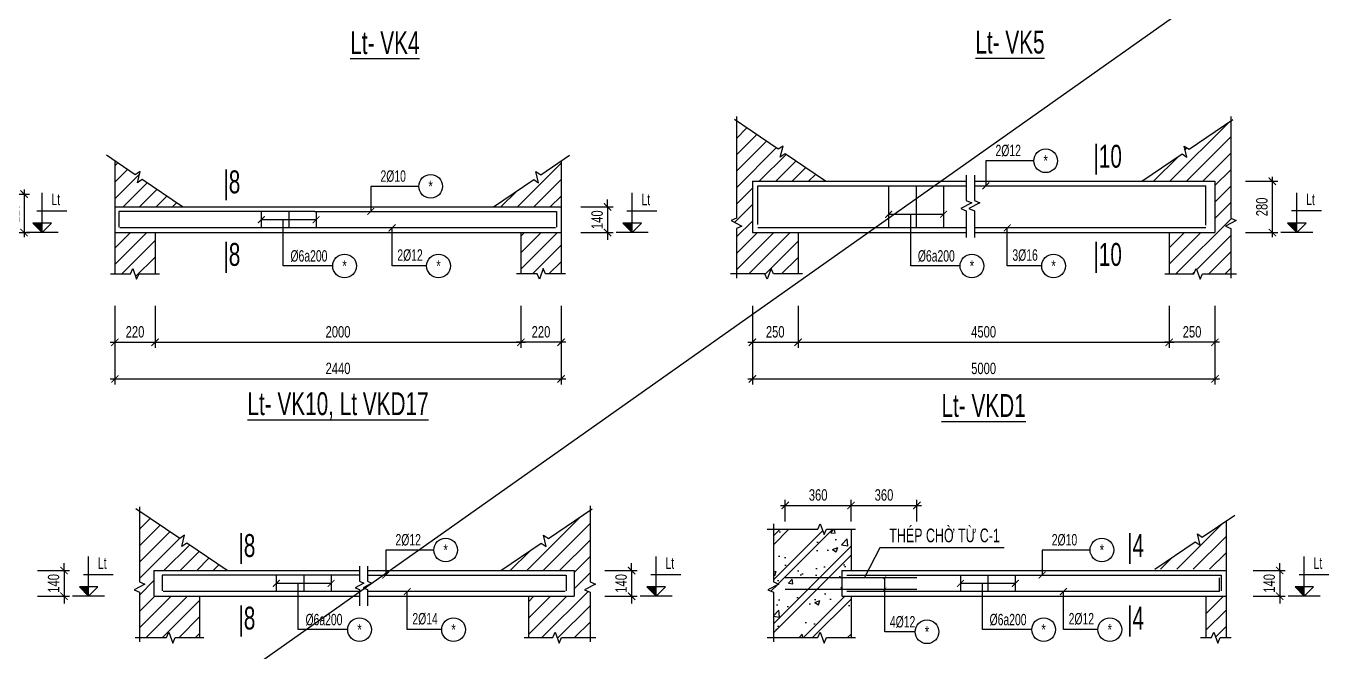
# Model space of a CAD drawing. Header units: millimetres. Extents: x 0 to 42050, y 0 to 14850.
# Drawn here: x 4194 to 11317, y 3921 to 7342 of the extents above; entities that cross this region are included whole.
import ezdxf
from ezdxf.enums import TextEntityAlignment as Align

# ---------------------------------------------------------------- set-up
doc = ezdxf.new("R2010")
doc.units = ezdxf.units.MM
doc.header["$LTSCALE"] = 3
doc.header["$PDSIZE"] = -2
doc.layers.get('0').update_dxf_attribs({"color": 8, "lineweight": 5})
doc.layers.get('Defpoints').update_dxf_attribs({"color": 2})
for name, color, linetype in [('CDC.02.DIM', 1, 'Continuous'), ('CDC.03.BORDER', 3, 'Continuous'), ('CDC.05.STEEL', 4, 'Continuous'), ('CDC.06.TEXT', 2, 'Continuous'), ('CDC.10.HATCH', 9, 'Continuous'), ('CDC.11.NOTE', 8, 'Continuous'), ('CDC.14.STEELNUM', 9, 'Continuous')]:
    doc.layers.add(name, color=color, linetype=linetype)
doc.layers.add('KCS_Plotter', color=11, linetype='Continuous', plot=False)
doc.styles.add('arial', font='arial.ttf', dxfattribs={"width": 0.7})
doc.styles.add('KCS_SMTEXT', font='arial.ttf', dxfattribs={"width": 0.7})
doc.dimstyles.new('KCS_DIM25', dxfattribs={"dimscale": 25, "dimtxt": 2.5, "dimasz": 1.6, "dimexe": 1.2, "dimexo": 0, "dimgap": 1, "dimtad": 1, "dimdec": 0, "dimzin": 0, "dimdsep": 46, "dimtxsty": 'KCS_SMTEXT', "dimblk": 'ARCHTICK', "dimcen": 0, "dimdle": 1, "dimclrd": 256, "dimclre": 256, "dimclrt": 2, "dimadec": 0, "dimazin": 0, "dimtfac": 1, "dimtdec": 0, "dimtix": 1, "dimtmove": 2, "dimatfit": 3, "dimfxl": 1, "dimtolj": 1, "dimtzin": 0, "dimarcsym": 0})
pattern_1 = [(45, (-5598566.734, -263923.64), (-44.9012806, 44.9012806), [])]

# ---------------------------------------------------------------- blocks, each defined once
blk = doc.blocks.new('_ArchTick')
at = {"color": 0, "linetype": 'ByBlock', "const_width": 0.15}
blk.add_lwpolyline([(-0.5, -0.5), (0.5, 0.5)], dxfattribs=at)
blk = doc.blocks.new('*D11')
at = {"layer": 'CDC.02.DIM', "lineweight": -2, "transparency": 16777216}
for p, q in [((8165, 5813.4), (8165, 5583.4)), ((8415, 5813.4), (8415, 5583.4)), ((8140, 5613.4), (8440, 5613.4))]:
    blk.add_line(p, q, dxfattribs=at)
at = {"layer": 'Defpoints', "color": 0, "transparency": 16777216}
for p in [(8165, 5813.4), (8415, 5813.4), (8415, 5613.4)]:
    blk.add_point(p, dxfattribs=at)
at = {"layer": 'CDC.02.DIM', "lineweight": -2, "transparency": 16777216, "xscale": 40, "yscale": 40, "zscale": 40, "rotation": 180}
blk.add_blockref('_ArchTick', (8165, 5613.4), dxfattribs=at)
at = {"layer": 'CDC.02.DIM', "lineweight": -2, "transparency": 16777216, "xscale": 40, "yscale": 40, "zscale": 40}
blk.add_blockref('_ArchTick', (8415, 5613.4), dxfattribs=at)
at = {"layer": 'CDC.02.DIM', "color": 2, "transparency": 16777216, "insert": (8290, 5670.3), "char_height": 62.5, "attachment_point": 5, "style": 'KCS_SMTEXT'}
blk.add_mtext('\\A1;250', dxfattribs=at)
blk = doc.blocks.new('*D12')
at = {"layer": 'CDC.02.DIM', "lineweight": -2, "transparency": 16777216}
for p, q in [((10443.8, 5813.4), (10443.8, 5583.4)), ((10693.8, 5813.4), (10693.8, 5583.4)), ((10718.8, 5613.4), (10418.8, 5613.4))]:
    blk.add_line(p, q, dxfattribs=at)
at = {"layer": 'Defpoints', "color": 0, "transparency": 16777216}
for p in [(10443.8, 5813.4), (10693.8, 5813.4), (10443.8, 5613.4)]:
    blk.add_point(p, dxfattribs=at)
at = {"layer": 'CDC.02.DIM', "lineweight": -2, "transparency": 16777216, "xscale": 40, "yscale": 40, "zscale": 40, "rotation": 180}
blk.add_blockref('_ArchTick', (10443.8, 5613.4), dxfattribs=at)
at = {"layer": 'CDC.02.DIM', "lineweight": -2, "transparency": 16777216, "xscale": 40, "yscale": 40, "zscale": 40}
blk.add_blockref('_ArchTick', (10693.8, 5613.4), dxfattribs=at)
at = {"layer": 'CDC.02.DIM', "color": 2, "transparency": 16777216, "insert": (10568.8, 5670.3), "char_height": 62.5, "attachment_point": 5, "style": 'KCS_SMTEXT'}
blk.add_mtext('\\A1;250', dxfattribs=at)
blk = doc.blocks.new('*D13')
at = {"layer": 'CDC.02.DIM', "lineweight": -2, "transparency": 16777216}
for p, q in [((10861.9, 6493.4), (11037.5, 6493.4)), ((11007.5, 6518.4), (11007.5, 6188.4)), ((10861.9, 6213.4), (11037.5, 6213.4))]:
    blk.add_line(p, q, dxfattribs=at)
at = {"layer": 'Defpoints', "color": 0, "transparency": 16777216}
for p in [(10861.9, 6493.4), (10861.9, 6213.4), (11007.5, 6213.4)]:
    blk.add_point(p, dxfattribs=at)
at = {"layer": 'CDC.02.DIM', "lineweight": -2, "transparency": 16777216, "xscale": 40, "yscale": 40, "zscale": 40}
for p, rotation in [((11007.5, 6493.4), 90), ((11007.5, 6213.4), 270)]:
    blk.add_blockref('_ArchTick', p, dxfattribs=dict(at, rotation=rotation))
at = {"layer": 'CDC.02.DIM', "color": 2, "transparency": 16777216, "insert": (10950.6, 6353.4), "char_height": 62.5, "attachment_point": 5, "rotation": 90, "style": 'KCS_SMTEXT'}
blk.add_mtext('\\A1;280', dxfattribs=at)
blk = doc.blocks.new('*D14')
at = {"layer": 'CDC.02.DIM', "lineweight": -2, "transparency": 16777216}
for p, q in [((8415, 5813.4), (8415, 5583.4)), ((10443.8, 5813.4), (10443.8, 5583.4)), ((8390, 5613.4), (10468.8, 5613.4))]:
    blk.add_line(p, q, dxfattribs=at)
at = {"layer": 'Defpoints', "color": 0, "transparency": 16777216}
for p in [(8415, 5813.4), (10443.8, 5813.4), (10443.8, 5613.4)]:
    blk.add_point(p, dxfattribs=at)
at = {"layer": 'CDC.02.DIM', "lineweight": -2, "transparency": 16777216, "xscale": 40, "yscale": 40, "zscale": 40, "rotation": 180}
blk.add_blockref('_ArchTick', (8415, 5613.4), dxfattribs=at)
at = {"layer": 'CDC.02.DIM', "lineweight": -2, "transparency": 16777216, "xscale": 40, "yscale": 40, "zscale": 40}
blk.add_blockref('_ArchTick', (10443.8, 5613.4), dxfattribs=at)
at = {"layer": 'CDC.02.DIM', "color": 2, "transparency": 16777216, "insert": (9429.4, 5670.3), "char_height": 62.5, "attachment_point": 5, "style": 'KCS_SMTEXT'}
blk.add_mtext('\\A1;4500', dxfattribs=at)
blk = doc.blocks.new('*D15')
at = {"layer": 'CDC.02.DIM', "lineweight": -2, "transparency": 16777216}
for p, q in [((8165, 5813.4), (8165, 5383.4)), ((10693.8, 5813.4), (10693.8, 5383.4)), ((8140, 5413.4), (10718.8, 5413.4))]:
    blk.add_line(p, q, dxfattribs=at)
at = {"layer": 'Defpoints', "color": 0, "transparency": 16777216}
for p in [(8165, 5813.4), (10693.8, 5813.4), (10693.8, 5413.4)]:
    blk.add_point(p, dxfattribs=at)
at = {"layer": 'CDC.02.DIM', "lineweight": -2, "transparency": 16777216, "xscale": 40, "yscale": 40, "zscale": 40, "rotation": 180}
blk.add_blockref('_ArchTick', (8165, 5413.4), dxfattribs=at)
at = {"layer": 'CDC.02.DIM', "lineweight": -2, "transparency": 16777216, "xscale": 40, "yscale": 40, "zscale": 40}
blk.add_blockref('_ArchTick', (10693.8, 5413.4), dxfattribs=at)
at = {"layer": 'CDC.02.DIM', "color": 2, "transparency": 16777216, "insert": (9429.4, 5470.3), "char_height": 62.5, "attachment_point": 5, "style": 'KCS_SMTEXT'}
blk.add_mtext('\\A1;5000', dxfattribs=at)
blk = doc.blocks.new('*D121')
at = {"layer": 'CDC.02.DIM', "lineweight": -2, "transparency": 16777216}
for p, q in [((4037.8, 6423.4), (4213.4, 6423.4)), ((4183.4, 6448.4), (4183.4, 6188.4)), ((4037.8, 6213.4), (4213.4, 6213.4))]:
    blk.add_line(p, q, dxfattribs=at)
at = {"layer": 'Defpoints', "color": 0, "transparency": 16777216}
for p in [(4037.8, 6423.4), (4037.8, 6213.4), (4183.4, 6213.4)]:
    blk.add_point(p, dxfattribs=at)
at = {"layer": 'CDC.02.DIM', "lineweight": -2, "transparency": 16777216, "xscale": 40, "yscale": 40, "zscale": 40}
for p, rotation in [((4183.4, 6423.4), 90), ((4183.4, 6213.4), 270)]:
    blk.add_blockref('_ArchTick', p, dxfattribs=dict(at, rotation=rotation))
at = {"layer": 'CDC.02.DIM', "color": 2, "transparency": 16777216, "insert": (4126.5, 6318.4), "char_height": 62.5, "attachment_point": 5, "rotation": 90, "style": 'KCS_SMTEXT'}
blk.add_mtext('\\A1;210', dxfattribs=at)
blk = doc.blocks.new('*D198')
at = {"layer": 'CDC.02.DIM', "lineweight": -2, "transparency": 16777216}
for p, q in [((4680, 5813.4), (4680, 5583.4)), ((4900, 5813.4), (4900, 5583.4)), ((4655, 5613.4), (4925, 5613.4))]:
    blk.add_line(p, q, dxfattribs=at)
at = {"layer": 'Defpoints', "color": 0, "transparency": 16777216}
for p in [(4680, 5813.4), (4900, 5813.4), (4900, 5613.4)]:
    blk.add_point(p, dxfattribs=at)
at = {"layer": 'CDC.02.DIM', "lineweight": -2, "transparency": 16777216, "xscale": 40, "yscale": 40, "zscale": 40, "rotation": 180}
blk.add_blockref('_ArchTick', (4680, 5613.4), dxfattribs=at)
at = {"layer": 'CDC.02.DIM', "lineweight": -2, "transparency": 16777216, "xscale": 40, "yscale": 40, "zscale": 40}
blk.add_blockref('_ArchTick', (4900, 5613.4), dxfattribs=at)
at = {"layer": 'CDC.02.DIM', "color": 2, "transparency": 16777216, "insert": (4790, 5670.3), "char_height": 62.5, "attachment_point": 5, "style": 'KCS_SMTEXT'}
blk.add_mtext('\\A1;220', dxfattribs=at)
blk = doc.blocks.new('*D199')
at = {"layer": 'CDC.02.DIM', "lineweight": -2, "transparency": 16777216}
for p, q in [((6899.5, 5813.4), (6899.5, 5583.4)), ((7119.5, 5813.4), (7119.5, 5583.4)), ((7144.5, 5613.4), (6874.5, 5613.4))]:
    blk.add_line(p, q, dxfattribs=at)
at = {"layer": 'Defpoints', "color": 0, "transparency": 16777216}
for p in [(6899.5, 5813.4), (7119.5, 5813.4), (6899.5, 5613.4)]:
    blk.add_point(p, dxfattribs=at)
at = {"layer": 'CDC.02.DIM', "lineweight": -2, "transparency": 16777216, "xscale": 40, "yscale": 40, "zscale": 40, "rotation": 180}
blk.add_blockref('_ArchTick', (6899.5, 5613.4), dxfattribs=at)
at = {"layer": 'CDC.02.DIM', "lineweight": -2, "transparency": 16777216, "xscale": 40, "yscale": 40, "zscale": 40}
blk.add_blockref('_ArchTick', (7119.5, 5613.4), dxfattribs=at)
at = {"layer": 'CDC.02.DIM', "color": 2, "transparency": 16777216, "insert": (7009.5, 5670.3), "char_height": 62.5, "attachment_point": 5, "style": 'KCS_SMTEXT'}
blk.add_mtext('\\A1;220', dxfattribs=at)
blk = doc.blocks.new('*D200')
at = {"layer": 'CDC.02.DIM', "lineweight": -2, "transparency": 16777216}
for p, q in [((7227.9, 6353.4), (7403.5, 6353.4)), ((7373.5, 6353.4), (7373.5, 6393.4)), ((7373.5, 6353.4), (7373.5, 6213.4)), ((7227.9, 6213.4), (7403.5, 6213.4)), ((7373.5, 6213.4), (7373.5, 6173.4))]:
    blk.add_line(p, q, dxfattribs=at)
at = {"layer": 'Defpoints', "color": 0, "transparency": 16777216}
for p in [(7227.9, 6353.4), (7227.9, 6213.4), (7373.5, 6213.4)]:
    blk.add_point(p, dxfattribs=at)
at = {"layer": 'CDC.02.DIM', "lineweight": -2, "transparency": 16777216, "xscale": 40, "yscale": 40, "zscale": 40}
for p, rotation in [((7373.5, 6353.4), 270), ((7373.5, 6213.4), 90)]:
    blk.add_blockref('_ArchTick', p, dxfattribs=dict(at, rotation=rotation))
at = {"layer": 'CDC.02.DIM', "color": 2, "transparency": 16777216, "insert": (7316.5, 6283.4), "char_height": 62.5, "attachment_point": 5, "rotation": 90, "style": 'KCS_SMTEXT'}
blk.add_mtext('\\A1;140', dxfattribs=at)
blk = doc.blocks.new('*D201')
at = {"layer": 'CDC.02.DIM', "lineweight": -2, "transparency": 16777216}
for p, q in [((4900, 5813.4), (4900, 5583.4)), ((6899.5, 5813.4), (6899.5, 5583.4)), ((4875, 5613.4), (6924.5, 5613.4))]:
    blk.add_line(p, q, dxfattribs=at)
at = {"layer": 'Defpoints', "color": 0, "transparency": 16777216}
for p in [(4900, 5813.4), (6899.5, 5813.4), (6899.5, 5613.4)]:
    blk.add_point(p, dxfattribs=at)
at = {"layer": 'CDC.02.DIM', "lineweight": -2, "transparency": 16777216, "xscale": 40, "yscale": 40, "zscale": 40, "rotation": 180}
blk.add_blockref('_ArchTick', (4900, 5613.4), dxfattribs=at)
at = {"layer": 'CDC.02.DIM', "lineweight": -2, "transparency": 16777216, "xscale": 40, "yscale": 40, "zscale": 40}
blk.add_blockref('_ArchTick', (6899.5, 5613.4), dxfattribs=at)
at = {"layer": 'CDC.02.DIM', "color": 2, "transparency": 16777216, "insert": (5899.8, 5670.3), "char_height": 62.5, "attachment_point": 5, "style": 'KCS_SMTEXT'}
blk.add_mtext('\\A1;2000', dxfattribs=at)
blk = doc.blocks.new('*D202')
at = {"layer": 'CDC.02.DIM', "lineweight": -2, "transparency": 16777216}
for p, q in [((4680, 5813.4), (4680, 5383.4)), ((7119.5, 5813.4), (7119.5, 5383.4)), ((4655, 5413.4), (7144.5, 5413.4))]:
    blk.add_line(p, q, dxfattribs=at)
at = {"layer": 'Defpoints', "color": 0, "transparency": 16777216}
for p in [(4680, 5813.4), (7119.5, 5813.4), (7119.5, 5413.4)]:
    blk.add_point(p, dxfattribs=at)
at = {"layer": 'CDC.02.DIM', "lineweight": -2, "transparency": 16777216, "xscale": 40, "yscale": 40, "zscale": 40, "rotation": 180}
blk.add_blockref('_ArchTick', (4680, 5413.4), dxfattribs=at)
at = {"layer": 'CDC.02.DIM', "lineweight": -2, "transparency": 16777216, "xscale": 40, "yscale": 40, "zscale": 40}
blk.add_blockref('_ArchTick', (7119.5, 5413.4), dxfattribs=at)
at = {"layer": 'CDC.02.DIM', "color": 2, "transparency": 16777216, "insert": (5899.8, 5470.3), "char_height": 62.5, "attachment_point": 5, "style": 'KCS_SMTEXT'}
blk.add_mtext('\\A1;2440', dxfattribs=at)
blk = doc.blocks.new('*D205')
at = {"layer": 'CDC.02.DIM', "lineweight": -2, "transparency": 16777216}
for p, q in [((4256.3, 4365.8), (4431.9, 4365.8)), ((4401.9, 4365.8), (4401.9, 4405.8)), ((4401.9, 4365.8), (4401.9, 4225.8)), ((4256.3, 4225.8), (4431.9, 4225.8)), ((4401.9, 4225.8), (4401.9, 4185.8))]:
    blk.add_line(p, q, dxfattribs=at)
at = {"layer": 'Defpoints', "color": 0, "transparency": 16777216}
for p in [(4256.3, 4365.8), (4256.3, 4225.8), (4401.9, 4225.8)]:
    blk.add_point(p, dxfattribs=at)
at = {"layer": 'CDC.02.DIM', "lineweight": -2, "transparency": 16777216, "xscale": 40, "yscale": 40, "zscale": 40}
for p, rotation in [((4401.9, 4365.8), 270), ((4401.9, 4225.8), 90)]:
    blk.add_blockref('_ArchTick', p, dxfattribs=dict(at, rotation=rotation))
at = {"layer": 'CDC.02.DIM', "color": 2, "transparency": 16777216, "insert": (4345, 4295.8), "char_height": 62.5, "attachment_point": 5, "rotation": 90, "style": 'KCS_SMTEXT'}
blk.add_mtext('\\A1;140', dxfattribs=at)
blk = doc.blocks.new('*D212')
at = {"layer": 'CDC.02.DIM', "lineweight": -2, "transparency": 16777216}
for p, q in [((7359, 4365.8), (7534.6, 4365.8)), ((7504.6, 4365.8), (7504.6, 4405.8)), ((7504.6, 4365.8), (7504.6, 4225.8)), ((7359, 4225.8), (7534.6, 4225.8)), ((7504.6, 4225.8), (7504.6, 4185.8))]:
    blk.add_line(p, q, dxfattribs=at)
at = {"layer": 'Defpoints', "color": 0, "transparency": 16777216}
for p in [(7359, 4365.8), (7359, 4225.8), (7504.6, 4225.8)]:
    blk.add_point(p, dxfattribs=at)
at = {"layer": 'CDC.02.DIM', "lineweight": -2, "transparency": 16777216, "xscale": 40, "yscale": 40, "zscale": 40}
for p, rotation in [((7504.6, 4365.8), 270), ((7504.6, 4225.8), 90)]:
    blk.add_blockref('_ArchTick', p, dxfattribs=dict(at, rotation=rotation))
at = {"layer": 'CDC.02.DIM', "color": 2, "transparency": 16777216, "insert": (7447.7, 4295.8), "char_height": 62.5, "attachment_point": 5, "rotation": 90, "style": 'KCS_SMTEXT'}
blk.add_mtext('\\A1;140', dxfattribs=at)
blk = doc.blocks.new('*D216')
at = {"layer": 'CDC.02.DIM', "lineweight": -2, "transparency": 16777216}
for p, q in [((10902.4, 4365.8), (11077.9, 4365.8)), ((11047.9, 4365.8), (11047.9, 4405.8)), ((11047.9, 4365.8), (11047.9, 4225.8)), ((10902.4, 4225.8), (11077.9, 4225.8)), ((11047.9, 4225.8), (11047.9, 4185.8))]:
    blk.add_line(p, q, dxfattribs=at)
at = {"layer": 'Defpoints', "color": 0, "transparency": 16777216}
for p in [(10902.4, 4365.8), (10902.4, 4225.8), (11047.9, 4225.8)]:
    blk.add_point(p, dxfattribs=at)
at = {"layer": 'CDC.02.DIM', "lineweight": -2, "transparency": 16777216, "xscale": 40, "yscale": 40, "zscale": 40}
for p, rotation in [((11047.9, 4365.8), 270), ((11047.9, 4225.8), 90)]:
    blk.add_blockref('_ArchTick', p, dxfattribs=dict(at, rotation=rotation))
at = {"layer": 'CDC.02.DIM', "color": 2, "transparency": 16777216, "insert": (10991, 4295.8), "char_height": 62.5, "attachment_point": 5, "rotation": 90, "style": 'KCS_SMTEXT'}
blk.add_mtext('\\A1;140', dxfattribs=at)
blk = doc.blocks.new('*D219')
at = {"layer": 'CDC.02.DIM', "lineweight": -2, "transparency": 16777216}
for p, q in [((8319.7, 4721.7), (8729.7, 4721.7)), ((8344.7, 4634.2), (8344.7, 4751.7)), ((8704.7, 4634.2), (8704.7, 4751.7))]:
    blk.add_line(p, q, dxfattribs=at)
at = {"layer": 'Defpoints', "color": 0, "transparency": 16777216}
for p in [(8704.7, 4721.7), (8344.7, 4634.2), (8704.7, 4634.2)]:
    blk.add_point(p, dxfattribs=at)
at = {"layer": 'CDC.02.DIM', "lineweight": -2, "transparency": 16777216, "xscale": 40, "yscale": 40, "zscale": 40, "rotation": 180}
blk.add_blockref('_ArchTick', (8344.7, 4721.7), dxfattribs=at)
at = {"layer": 'CDC.02.DIM', "lineweight": -2, "transparency": 16777216, "xscale": 40, "yscale": 40, "zscale": 40}
blk.add_blockref('_ArchTick', (8704.7, 4721.7), dxfattribs=at)
at = {"layer": 'CDC.02.DIM', "color": 2, "transparency": 16777216, "insert": (8524.7, 4778.6), "char_height": 62.5, "attachment_point": 5, "style": 'KCS_SMTEXT'}
blk.add_mtext('\\A1;360', dxfattribs=at)
blk = doc.blocks.new('*D220')
at = {"layer": 'CDC.02.DIM', "lineweight": -2, "transparency": 16777216}
for p, q in [((8679.7, 4721.7), (9089.7, 4721.7)), ((8704.7, 4634.2), (8704.7, 4751.7)), ((9064.7, 4634.2), (9064.7, 4751.7))]:
    blk.add_line(p, q, dxfattribs=at)
at = {"layer": 'Defpoints', "color": 0, "transparency": 16777216}
for p in [(9064.7, 4721.7), (8704.7, 4634.2), (9064.7, 4634.2)]:
    blk.add_point(p, dxfattribs=at)
at = {"layer": 'CDC.02.DIM', "lineweight": -2, "transparency": 16777216, "xscale": 40, "yscale": 40, "zscale": 40, "rotation": 180}
blk.add_blockref('_ArchTick', (8704.7, 4721.7), dxfattribs=at)
at = {"layer": 'CDC.02.DIM', "lineweight": -2, "transparency": 16777216, "xscale": 40, "yscale": 40, "zscale": 40}
blk.add_blockref('_ArchTick', (9064.7, 4721.7), dxfattribs=at)
at = {"layer": 'CDC.02.DIM', "color": 2, "transparency": 16777216, "insert": (8884.7, 4778.6), "char_height": 62.5, "attachment_point": 5, "style": 'KCS_SMTEXT'}
blk.add_mtext('\\A1;360', dxfattribs=at)

msp = doc.modelspace()

# ---------------------------------------------------------------- hatches: boundary and pattern name
at = {"layer": 'CDC.10.HATCH', "ltscale": 10}
h = msp.add_hatch(dxfattribs=at)
h.set_pattern_fill('ANSI31', color=256, scale=20, style=0)
h.set_pattern_definition([(45, (8565.03, 5957.51), (-44.9013, 44.9013), [])])
h.paths.add_polyline_path([(8165, 6213.4), (8165, 6493.4), (8565, 6493.4), (8344.9, 6642.7), (8317.9, 6625.5), (8333.1, 6686.2), (8306.1, 6669), (8078.1, 6823.7), (8078.1, 6292), (8048.5, 6279.2), (8107.7, 6247.6), (8078.1, 6234.8), (8078.1, 5987.1), (8233.6, 5987.1), (8246.4, 5957.5), (8268, 6016.7), (8280.8, 5987.1), (8415, 5987.1), (8415, 6213.4)])
h = msp.add_hatch(dxfattribs=at)
h.set_pattern_fill('ANSI31', color=256, scale=20, style=0)
h.set_pattern_definition([(45, (10810.28, 5957.51), (-44.9013, 44.9013), [])])
h.paths.add_polyline_path([(10443.8, 6213.4), (10443.8, 5987.1), (10578, 5987.1), (10590.8, 6016.7), (10612.4, 5957.5), (10625.2, 5987.1), (10780.7, 5987.1), (10780.7, 6234.8), (10751.1, 6247.6), (10810.3, 6279.2), (10780.7, 6292), (10780.7, 6823.7), (10552.7, 6669), (10525.6, 6686.2), (10540.9, 6625.5), (10513.9, 6642.7), (10293.8, 6493.4), (10693.8, 6493.4), (10693.8, 6213.4)])
at = {"layer": 'CDC.10.HATCH'}
h = msp.add_hatch(dxfattribs=at)
h.set_pattern_fill('ANSI31', color=256, scale=20, style=0)
h.set_pattern_definition(pattern_1)
h.paths.add_polyline_path([(5050, 6353.4), (4829.9, 6502.7), (4802.8, 6485.5), (4818.1, 6546.2), (4791.1, 6529), (4680, 6604.3), (4680, 6353.4)])
h.paths.add_polyline_path([(4900, 6213.4), (4680, 6213.4), (4680, 5987.1), (4764.6, 5987.1), (4777.5, 6016.7), (4799, 5957.5), (4811.9, 5987.1), (4900, 5987.1)])
h = msp.add_hatch(dxfattribs=at)
h.set_pattern_fill('ANSI31', color=256, scale=20, style=0)
h.set_pattern_definition(pattern_1)
h.paths.add_polyline_path([(7119.5, 6353.4), (7119.5, 6604.3), (7008.5, 6529), (6981.4, 6546.2), (6996.7, 6485.5), (6969.7, 6502.7), (6749.5, 6353.4)])
h.paths.add_polyline_path([(7022.1, 6016.7), (7034.9, 5987.1), (7119.5, 5987.1), (7119.5, 6213.4), (6899.5, 6213.4), (6899.5, 5987.1), (6987.7, 5987.1), (7000.5, 5957.5)])
h = msp.add_hatch(dxfattribs=at)
h.set_pattern_fill('ANSI31', color=256, scale=20, style=0)
h.set_pattern_definition([(45, (-59090.64, 225.63), (-44.90128, 44.90128), [])])
h.paths.add_polyline_path([(5073.1, 4515.1), (5046.1, 4497.9), (5061.4, 4558.5), (5034.3, 4541.4), (4814.2, 4690.7), (4814.2, 4304.4), (4843.8, 4291.6), (4784.6, 4260), (4814.2, 4247.2), (4814.2, 3999.5), (4962, 3999.5), (4974.8, 4029.1), (4996.4, 3969.9), (5009.2, 3999.5), (5143.2, 3999.5), (5143.2, 4225.8), (4893.2, 4225.8), (4893.2, 4365.8), (5293.2, 4365.8)])
h = msp.add_hatch(dxfattribs=at)
h.set_pattern_fill('ANSI31', color=256, scale=20, style=0)
h.set_pattern_definition([(45, (-58993.094, 225.63), (-44.90128, 44.90128), [])])
h.paths.add_polyline_path([(7277.7, 4696), (7049.7, 4541.4), (7022.7, 4558.5), (7037.9, 4497.9), (7010.9, 4515.1), (6790.8, 4365.8), (7190.8, 4365.8), (7190.8, 4225.8), (6940.8, 4225.8), (6940.8, 3999.5), (7075, 3999.5), (7087.8, 4029.1), (7109.4, 3969.9), (7122.2, 3999.5), (7277.7, 3999.5), (7277.7, 4247.2), (7248.1, 4260), (7307.3, 4291.6), (7277.7, 4304.4)])
at = {"layer": 'CDC.10.HATCH', "ltscale": 10}
h = msp.add_hatch(dxfattribs=at)
h.set_pattern_fill('ANSI31', color=256, scale=20, style=0)
h.set_pattern_definition([(45, (10754.69, 4372.96), (-44.901, 44.901), [])])
h.paths.add_polyline_path([(10754.7, 4636.6), (10624.8, 4548.6), (10597.8, 4565.7), (10613.1, 4505.1), (10586, 4522.2), (10365.9, 4373), (10754.7, 4373)])
h = msp.add_hatch(dxfattribs=at)
h.set_pattern_fill('CHAU-01', color=256, scale=40, style=0, pattern_type=2)
h.set_pattern_definition([(50, (8704.7, 3969.9), (286.904, -25.1), [30, -330]), (355, (8704.7, 3969.9), (-55.5, 300.88), [24, -264]), (100.45, (8728.6, 3967.8), (231.4, 275.78), [25.496, -280.46]), (46.184, (8704.7, 4049.9), (426.9, -66.2), [45, -495]), (96.636, (8740.26, 4044.38), (373.87, 389.65), [38.24, -420.69]), (351.184, (8704.7, 4049.9), (373.86, 389.65), [36, -396]), (21, (8744.7, 4029.9), (238.76, -161.05), [30, -330]), (326, (8744.7, 4029.9), (97.33, 290.06), [24, -264]), (71.45, (8764.59, 4016.47), (336.09, 129.01), [25.496, -280.46]), (37.5, (8704.69, 3969.89), (4.864, 133.158), [0, -260.8, 0, -268, 0, -265]), (7.5, (8704.69, 3969.9), (105.228, 157.765), [0, -152.8, 0, -254.8, 0, -101]), (327.5, (8615.49, 3969.89), (213.529, -9.022), [0, -100, 0, -312, 0, -414]), (317.5, (8575.49, 3969.9), (233.274, 40.04), [0, -130, 0, -207.2, 0, -294]), (45, (8704.69, 3969.9), (-120.208, 120.208), []), (45, (8704.69, 4018.9), (-120.21, 120.21), [])])
h.paths.add_polyline_path([(8557.8, 4562.5), (8536.3, 4621.7), (8523.4, 4592.1), (8279.8, 4592.1), (8279.8, 4304.4), (8309.4, 4291.6), (8250.2, 4260), (8279.8, 4247.2), (8279.8, 3999.5), (8523.4, 3999.5), (8536.3, 4029.1), (8557.8, 3969.9), (8570.7, 3999.5), (8704.7, 3999.5), (8704.7, 4225.8), (8654.7, 4225.8), (8654.7, 4365.8), (8704.7, 4365.8), (8704.7, 4592.1), (8570.7, 4592.1)])
h = msp.add_hatch(dxfattribs=at)
h.set_pattern_fill('ANSI31', color=256, scale=20, style=0)
h.set_pattern_definition([(45, (10754.69, 3969.894), (-44.901, 44.901), [])])
h.paths.add_polyline_path([(10644.7, 3999.5), (10674.8, 3999.5), (10687.7, 4029.1), (10709.2, 3969.9), (10722.1, 3999.5), (10754.7, 3999.5), (10754.7, 4225.8), (10644.7, 4225.8)])

# ---------------------------------------------------------------- linework, layer by layer
at = {"layer": 'CDC.02.DIM'}
for p, q in [((4281.9, 6213.1), (4281.9, 6430.2)), ((7508, 6212.9), (7508, 6430)), ((11142, 6213.5), (11142, 6430.6)), ((4416.4, 6330.8), (4253.2, 6330.8)), ((7642.4, 6330.6), (7479.3, 6330.6)), ((11276.5, 6331.2), (11113.3, 6331.2)), ((4369.2, 6213.1), (4194.6, 6213.1)), ((4281.9, 6213.1), (4231.2, 6263.8)), ((4332.6, 6263.8), (4231.2, 6263.8)), ((4281.9, 6213.1), (4332.6, 6263.8)), ((7595.3, 6212.9), (7420.6, 6212.9)), ((7508, 6212.9), (7457.2, 6263.6)), ((7558.7, 6263.6), (7457.2, 6263.6)), ((7508, 6212.9), (7558.7, 6263.6)), ((11229.3, 6213.5), (11054.7, 6213.5)), ((11142, 6213.5), (11091.3, 6264.2)), ((11192.8, 6264.2), (11091.3, 6264.2)), ((11142, 6213.5), (11192.8, 6264.2)), ((4536.4, 4225.3), (4536.4, 4442.4)), ((7639.1, 4225.3), (7639.1, 4442.4)), ((11182.4, 4225.3), (11182.4, 4442.4)), ((4536.4, 4225.3), (4485.7, 4276)), ((4587.1, 4276), (4485.7, 4276)), ((4670.9, 4343), (4507.7, 4343)), ((4536.4, 4225.3), (4587.1, 4276)), ((7639.1, 4225.3), (7588.3, 4276)), ((7689.8, 4276), (7588.3, 4276)), ((7773.5, 4343), (7610.4, 4343)), ((7639.1, 4225.3), (7689.8, 4276)), ((11182.4, 4225.3), (11131.7, 4276)), ((11233.2, 4276), (11131.7, 4276)), ((11316.9, 4343), (11153.7, 4343)), ((11182.4, 4225.3), (11233.2, 4276)), ((4623.7, 4225.3), (4449.1, 4225.3)), ((7726.4, 4225.3), (7551.8, 4225.3)), ((11269.7, 4225.3), (11095.1, 4225.3))]:
    msp.add_line(p, q, dxfattribs=at)
for points in [[(4231.2, 6263.8), (4281.9, 6213.1), (4281.9, 6263.8)], [(7457.2, 6263.6), (7508, 6212.9), (7508, 6263.6)], [(11091.3, 6264.2), (11142, 6213.5), (11142, 6264.2)], [(4485.7, 4276), (4536.4, 4225.3), (4536.4, 4276)], [(7588.3, 4276), (7639.1, 4225.3), (7639.1, 4276)], [(11131.7, 4276), (11182.4, 4225.3), (11182.4, 4276)]]:
    msp.add_solid(points, dxfattribs=at)
at = {"layer": 'CDC.03.BORDER'}
for p, q in [((4680, 6604.3), (4680, 5987.1)), ((7119.5, 6604.3), (7119.5, 5987.1)), ((8165, 6493.4), (9334.6, 6493.4)), ((8165, 6493.4), (8165, 6213.4)), ((9378.9, 6493.4), (10693.8, 6493.4)), ((10693.8, 6493.4), (10693.8, 6213.4)), ((4680, 6353.4), (7119.5, 6353.4)), ((4680, 6353.4), (4680, 6213.4)), ((7119.5, 6353.4), (7119.5, 6213.4)), ((4680, 6213.4), (7119.5, 6213.4)), ((4900, 6213.4), (4900, 5987.1)), ((6899.5, 6213.4), (6899.5, 5987.1)), ((8165, 6213.4), (9334.6, 6213.4)), ((8415, 6213.4), (8415, 5987.1)), ((9378.9, 6213.4), (10693.8, 6213.4)), ((10443.8, 6213.4), (10443.8, 5987.1)), ((10754.7, 4636.6), (10754.7, 3999.5)), ((8704.7, 4592.1), (8704.7, 4365.8)), ((4893.2, 4365.8), (6017, 4365.8)), ((4893.2, 4365.8), (4893.2, 4225.8)), ((6060.7, 4365.8), (7190.8, 4365.8)), ((7190.8, 4365.8), (7190.8, 4225.8)), ((8654.7, 4365.8), (10754.7, 4365.8)), ((8654.7, 4365.8), (8654.7, 4225.8)), ((10754.7, 4365.8), (10754.7, 4225.8)), ((4893.2, 4225.8), (6017, 4225.8)), ((5143.2, 4225.8), (5143.2, 3999.5)), ((6060.7, 4225.8), (7190.8, 4225.8)), ((6940.8, 4225.8), (6940.8, 3999.5)), ((8654.7, 4225.8), (10754.7, 4225.8)), ((8704.7, 4225.8), (8704.7, 3999.5)), ((10644.7, 4225.8), (10644.7, 3999.5)), ((10644.7, 4225.8), (10644.7, 3999.5)), ((10644.7, 4225.8), (10644.7, 3999.5))]:
    msp.add_line(p, q, dxfattribs=at)
at = {"layer": 'CDC.05.STEEL'}
for p, q in [((8194.3, 6256.5), (8194.3, 6468.4)), ((8194.3, 6468.4), (9334.6, 6468.4)), ((8910.2, 6468.4), (8910.2, 6238.4)), ((9060.2, 6468.4), (9060.2, 6238.4)), ((9210.2, 6468.4), (9210.2, 6238.4)), ((9378.9, 6468.4), (10643.8, 6468.4)), ((10643.8, 6254), (10643.8, 6468.4)), ((5480.2, 6328.4), (5480.2, 6238.4)), ((5630.2, 6328.4), (5630.2, 6238.4)), ((5780.2, 6328.4), (5780.2, 6238.4)), ((7088.3, 6238.4), (4707, 6238.4)), ((9334.6, 6238.4), (8194.3, 6238.4)), ((10643.8, 6238.4), (9378.9, 6238.4)), ((5562.4, 4340.8), (5562.4, 4250.8)), ((5712.4, 4340.8), (5712.4, 4250.8)), ((5862.4, 4340.8), (5862.4, 4250.8)), ((8681.1, 4340.8), (10727.8, 4340.8)), ((9302.3, 4340.8), (9302.3, 4250.8)), ((9452.3, 4340.8), (9452.3, 4250.8)), ((9602.3, 4340.8), (9602.3, 4250.8)), ((10727.8, 4340.8), (10727.8, 4255.1)), ((6017, 4250.8), (4943.4, 4250.8)), ((7140.9, 4250.8), (6060.7, 4250.8)), ((10718.3, 4250.8), (8681.1, 4250.8))]:
    msp.add_line(p, q, dxfattribs=at)
at = {"layer": 'CDC.05.STEEL', "ltscale": 60}
for p, q in [((8344.7, 4327.6), (9064.7, 4327.6)), ((8344.7, 4264), (9064.7, 4264))]:
    msp.add_line(p, q, dxfattribs=at)
at = {"layer": 'CDC.05.STEEL'}
for points in [[(5773.8, 6328.4), (4701.8, 6328.4), (4701.8, 6242.7)], [(5773.8, 6328.4), (7093.9, 6328.4), (7093.9, 6242.7)], [(6017, 4340.8), (4938.2, 4340.8), (4938.2, 4255.1)], [(6060.7, 4340.8), (7146.5, 4340.8), (7146.5, 4255.1)], [(10718.3, 4250.8), (10718.3, 4326.5)]]:
    msp.add_lwpolyline(points, dxfattribs=at)
at = {"layer": 'CDC.11.NOTE'}
for p, q in [((5780.2, 6283.4), (5480.2, 6283.4)), ((9210.2, 6312.7), (8910.2, 6312.7)), ((5862.4, 4295.8), (5562.4, 4295.8)), ((9602.3, 4295.8), (9302.3, 4295.8))]:
    msp.add_line(p, q, dxfattribs=at)
for points in [[(8078.1, 6846.7), (8078.1, 6292), (8048.5, 6279.2), (8107.7, 6247.6), (8078.1, 6234.8), (8078.1, 5963.5)], [(10780.7, 6846.7), (10780.7, 6292), (10810.3, 6279.2), (10751.1, 6247.6), (10780.7, 6234.8), (10780.7, 5963.5)], [(8565, 6493.4), (8344.9, 6642.7), (8317.9, 6625.5), (8333.1, 6686.2), (8306.1, 6669), (8066.6, 6831.5)], [(10293.8, 6493.4), (10513.9, 6642.7), (10540.9, 6625.5), (10525.6, 6686.2), (10552.7, 6669), (10792.2, 6831.5)], [(5050, 6353.4), (4829.9, 6502.7), (4802.8, 6485.5), (4818.1, 6546.2), (4791.1, 6529), (4634.3, 6635.4)], [(6749.5, 6353.4), (6969.7, 6502.7), (6996.7, 6485.5), (6981.4, 6546.2), (7008.5, 6529), (7165.3, 6635.4)], [(9703.7, 6605.6), (9441.2, 6605.6), (9441.2, 6468.4)], [(9334.6, 6527.1), (9334.6, 6388.5), (9364.2, 6375.7), (9305, 6344.1), (9334.6, 6331.3), (9334.6, 6186.1)], [(9378.9, 6527.1), (9378.9, 6388.5), (9408.5, 6375.7), (9349.3, 6344.1), (9378.9, 6331.3), (9378.9, 6186.1)], [(6341.3, 6465.6), (6078.7, 6465.6), (6078.7, 6328.4)], [(5870.7, 6030.6), (5600.6, 6030.6), (5600.6, 6283.4)], [(9300.6, 6030.6), (9030.5, 6030.6), (9030.5, 6312.7)], [(6384.4, 6030.6), (6195.6, 6030.6), (6195.6, 6238.4)], [(9746.9, 6030.6), (9558, 6030.6), (9558, 6238.4)], [(4656.5, 5987.1), (4764.6, 5987.1), (4777.5, 6016.7), (4799, 5957.5), (4811.9, 5987.1), (4923.6, 5987.1)], [(7143.1, 5987.1), (7034.9, 5987.1), (7022.1, 6016.7), (7000.5, 5957.5), (6987.7, 5987.1), (6875.9, 5987.1)], [(8438.7, 5987.1), (8280.8, 5987.1), (8268, 6016.7), (8246.4, 5957.5), (8233.6, 5987.1), (8046.1, 5987.1)], [(10420.1, 5987.1), (10578, 5987.1), (10590.8, 6016.7), (10612.4, 5957.5), (10625.2, 5987.1), (10812.6, 5987.1)], [(4814.2, 4713.7), (4814.2, 4304.4), (4843.8, 4291.6), (4784.6, 4260), (4814.2, 4247.2), (4814.2, 3975.9)], [(5293.2, 4365.8), (5073.1, 4515.1), (5046.1, 4497.9), (5061.4, 4558.5), (5034.3, 4541.4), (4794.8, 4703.8)], [(6790.8, 4365.8), (7010.9, 4515.1), (7037.9, 4497.9), (7022.7, 4558.5), (7049.7, 4541.4), (7289.2, 4703.8)], [(7277.7, 4719), (7277.7, 4304.4), (7307.3, 4291.6), (7248.1, 4260), (7277.7, 4247.2), (7277.7, 3975.9)], [(10365.9, 4373), (10586, 4522.2), (10613.1, 4505.1), (10597.8, 4565.7), (10624.8, 4548.6), (10802.5, 4669.1)], [(8246, 4592.1), (8523.4, 4592.1), (8536.3, 4621.7), (8557.8, 4562.5), (8570.7, 4592.1), (8728.3, 4592.1)], [(8279.8, 4621.4), (8279.8, 4304.4), (8309.4, 4291.6), (8250.2, 4260), (8279.8, 4247.2), (8279.8, 3975.9)], [(9541.6, 4489.8), (8861.2, 4489.8), (8778.6, 4327.6)], [(6423.4, 4478), (6160.9, 4478), (6160.9, 4340.8)], [(10011.3, 4478), (9748.8, 4478), (9748.8, 4340.8)], [(6017, 4389.6), (6017, 4307.5), (6040.7, 4297.3), (5993.4, 4272), (6017, 4261.7), (6017, 4172.9)], [(6060.7, 4389.6), (6060.7, 4307.5), (6084.4, 4297.3), (6037, 4272), (6060.7, 4261.7), (6060.7, 4172.9)], [(5952.8, 4043), (5682.7, 4043), (5682.7, 4295.8)], [(9055.1, 4031.2), (8888.6, 4031.2), (8888.6, 4327.6)], [(9692.7, 4043), (9422.7, 4043), (9422.7, 4295.8)], [(6466.6, 4043), (6277.7, 4043), (6277.7, 4250.8)], [(10054.5, 4043), (9865.7, 4043), (9865.7, 4250.8)], [(4791.5, 3999.5), (4962, 3999.5), (4974.8, 4029.1), (4996.4, 3969.9), (5009.2, 3999.5), (5166.9, 3999.5)], [(6917.2, 3999.5), (7075, 3999.5), (7087.8, 4029.1), (7109.4, 3969.9), (7122.2, 3999.5), (7309.7, 3999.5)], [(8246, 3999.5), (8523.4, 3999.5), (8536.3, 4029.1), (8557.8, 3969.9), (8570.7, 3999.5), (8728.3, 3999.5)], [(10614.6, 3999.5), (10674.8, 3999.5), (10687.6, 4029.1), (10709.2, 3969.9), (10722, 3999.5), (10783.1, 3999.5)]]:
    msp.add_lwpolyline(points, dxfattribs=at)
at = {"layer": 'CDC.14.STEELNUM'}
for centre in [(9768.5, 6605.6, 0), (6406.1, 6465.6, 0), (5935.5, 6030.6, 0), (6449.2, 6030.6, 0), (9365.4, 6030.6, 0), (9811.7, 6030.6, 0), (6488.2, 4478, 0), (10076.1, 4478, 0), (6017.6, 4043, 0), (6531.4, 4043, 0), (9119.9, 4031.2, 0), (9757.5, 4043, 0), (10119.3, 4043, 0)]:
    msp.add_circle(centre, 64.8, dxfattribs=at)
at = {"layer": 'KCS_Plotter', "linetype": 'ByBlock', "ltscale": 10}
msp.add_line((0, 0), (21025, 14850), dxfattribs=at)

# ---------------------------------------------------------------- block references
at = {"layer": 'CDC.11.NOTE'}
for p, xscale, yscale, zscale in [((9441.2, 6468.4), 37.5, 37.5, 37.5), ((6078.7, 6328.4), 37.5, 37.5, 37.5), ((5480.2, 6283.4), 37.5, 37.5, 37.5), ((5780.2, 6283.4), 37.5, 37.5, 37.5), ((8910.2, 6312.7), 37.5, 37.5, 37.5), ((9210.2, 6312.7), 37.5, 37.5, 37.5), ((6195.6, 6238.4), 37.5, 37.5, 37.5), ((9558, 6238.4), 37.5, 37.5, 37.5), ((6160.9, 4340.8), 37.5, 37.5, 37.5), ((9748.8, 4340.8), 37.5, 37.5, 37.5), ((5562.4, 4295.8), 37.5, 37.5, 37.5), ((5862.4, 4295.8), 37.5, 37.5, 37.5), ((8888.6, 4327.6), 18.75, 18.75, 18.75), ((8888.6, 4264), 18.75, 18.75, 18.75), ((9302.3, 4295.8), 37.5, 37.5, 37.5), ((9602.3, 4295.8), 37.5, 37.5, 37.5), ((6277.7, 4250.8), 37.5, 37.5, 37.5), ((9865.7, 4250.8), 37.5, 37.5, 37.5)]:
    msp.add_blockref('_ArchTick', p, dxfattribs=dict(at, xscale=xscale, yscale=yscale, zscale=zscale))

# ---------------------------------------------------------------- texts
at = {"layer": 'CDC.02.DIM', "style": 'arial', "width": 0.65}
for p in [(4356.5, 6393.8), (7582.6, 6393.6), (11216.7, 6394.2), (4611, 4406), (7713.7, 4406), (11257.1, 4406)]:
    msp.add_text('Lt', height=62.5, dxfattribs=at).set_placement(p, align=Align.MIDDLE)
at = {"layer": 'CDC.06.TEXT', "style": 'arial', "width": 0.65}
for s, height, p in [('%%ULt- VK4', 125, (6156.2, 7250.5)), ('%%ULt- VK5', 125, (9573.3, 7253.2)), ('2%%C12', 62.5, (9563.8, 6662)), ('|10', 125, (10107.4, 6614.3)), ('|8', 125, (5319.4, 6474.3)), ('2%%C10', 62.5, (6201.4, 6522)), ('|8', 125, (5319.4, 6077.7)), ('|10', 125, (10107.4, 6077.7)), ('%%C6a200', 62.5, (5740.9, 6085.6)), ('2%%C12', 62.5, (6293.6, 6090.4)), ('%%C6a200', 62.5, (9170.8, 6085.6)), ('3%%C16', 62.5, (9656.1, 6090.4)), ('%%ULt- VK10, Lt VKD17', 125, (5899.8, 5267.2)), ('%%ULt- VKD1', 125, (9429.4, 5267.2)), ('|8', 125, (5401.6, 4486.7)), ('2%%C12', 62.5, (6283.5, 4534.4)), ('THÉP CHỜ TỪ C-1', 75, (9215.8, 4567.3)), ('2%%C10', 62.5, (9871.5, 4534.4)), ('|4', 125, (10260.1, 4486.7)), ('|8', 125, (5401.6, 4090.1)), ('%%C6a200', 62.5, (5823.1, 4098)), ('2%%C14', 62.5, (6375.8, 4102.8)), ('%%C6a200', 62.5, (9563, 4098)), ('2%%C12', 62.5, (9963.7, 4102.8)), ('|4', 125, (10260.1, 4090.1)), ('4%%C12', 62.5, (8986.4, 4086.1))]:
    msp.add_text(s, height=height, dxfattribs=at).set_placement(p, align=Align.MIDDLE)
at = {"layer": 'CDC.14.STEELNUM', "style": 'arial', "width": 0.7}
for p in [(9768.5, 6605.6, 0), (6406.1, 6465.6, 0), (5935.5, 6030.6, 0), (6449.2, 6030.6, 0), (9365.4, 6030.6, 0), (9811.7, 6030.6, 0), (6488.2, 4478, 0), (10076.1, 4478, 0), (6017.6, 4043, 0), (6531.4, 4043, 0), (9119.9, 4031.2, 0), (9757.5, 4043, 0), (10119.3, 4043, 0)]:
    msp.add_text('*', height=62.5, dxfattribs=at).set_placement(p, align=Align.MIDDLE_CENTER)

# ---------------------------------------------------------------- dimensions: what is measured, and where the dimension line sits
at = {"layer": 'CDC.02.DIM'}
for base, p1, p2, angle, picture, middle in [((11007.5, 6213.4), (10861.9, 6493.4), (10861.9, 6213.4), 90, '*D13', (10950.6, 6353.4)), ((4183.4, 6213.4), (4037.8, 6423.4), (4037.8, 6213.4), 90, '*D121', (4126.5, 6318.4)), ((7373.5, 6213.4), (7227.9, 6353.4), (7227.9, 6213.4), 90, '*D200', (7316.5, 6283.4)), ((4900, 5613.4), (4680, 5813.4), (4900, 5813.4), 180, '*D198', (4790, 5670.3)), ((8415, 5613.4), (8165, 5813.4), (8415, 5813.4), 180, '*D11', (8290, 5670.3)), ((4401.9, 4225.8), (4256.3, 4365.8), (4256.3, 4225.8), 90, '*D205', (4345, 4295.8)), ((7504.6, 4225.8), (7359, 4365.8), (7359, 4225.8), 90, '*D212', (7447.7, 4295.8)), ((11047.9, 4225.8), (10902.4, 4365.8), (10902.4, 4225.8), 90, '*D216', (10991, 4295.8))]:
    dim = msp.add_linear_dim(base=base, p1=p1, p2=p2, angle=angle, dimstyle='KCS_DIM25', dxfattribs=at)
    dim.commit()
    dim.dimension.update_dxf_attribs({"geometry": picture, "text_midpoint": middle})
for base, p1, p2, picture, middle in [((7119.5469, 5413.4071), (4680.0008, 5813.4071), (7119.5469, 5813.4071), '*D202', (5899.7739, 5470.3179)), ((6899.5469, 5613.4071), (4900.0008, 5813.4071), (6899.5469, 5813.4071), '*D201', (5899.7739, 5670.3179)), ((6899.5, 5613.4), (7119.5, 5813.4), (6899.5, 5813.4), '*D199', (7009.5, 5670.3)), ((10443.8, 5613.4), (10693.8, 5813.4), (10443.8, 5813.4), '*D12', (10568.8, 5670.3)), ((8704.7, 4721.7), (8344.7, 4634.2), (8704.7, 4634.2), '*D219', (8524.7, 4778.6)), ((9064.7, 4721.7), (8704.7, 4634.2), (9064.7, 4634.2), '*D220', (8884.7, 4778.6))]:
    dim = msp.add_linear_dim(base=base, p1=p1, p2=p2, dimstyle='KCS_DIM25', dxfattribs=at)
    dim.commit()
    dim.dimension.update_dxf_attribs({"geometry": picture, "text_midpoint": middle})
for base, p1, p2, text, picture, middle in [((10693.8, 5413.4), (8165, 5813.4), (10693.8, 5813.4), '5000', '*D15', (9429.4, 5470.3)), ((10443.8, 5613.4), (8415, 5813.4), (10443.8, 5813.4), '4500', '*D14', (9429.4, 5670.3))]:
    dim = msp.add_linear_dim(base=base, p1=p1, p2=p2, text=text, dimstyle='KCS_DIM25', dxfattribs=at)
    dim.commit()
    dim.dimension.update_dxf_attribs({"geometry": picture, "text_midpoint": middle})

doc.saveas('drawing.dxf')
